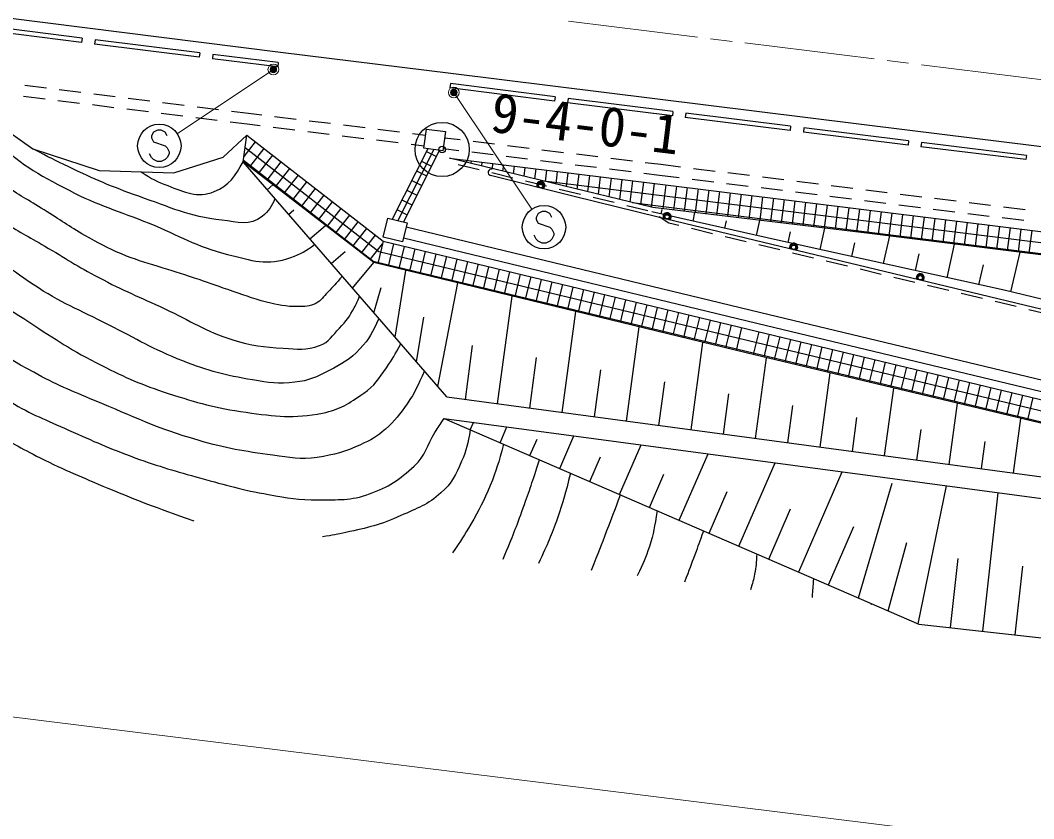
# Model space of a CAD drawing. Units: millimetres, scale not verified. Extents: x 40000 to 680000, y 20000 to 380000.
# Drawn here: x 171853 to 218568, y 241846 to 278667 of the extents above; entities that cross this region are included whole.
import ezdxf
from ezdxf.enums import TextEntityAlignment as Align

# ---------------------------------------------------------------- set-up
doc = ezdxf.new("R2010")
doc.units = ezdxf.units.MM
doc.header["$LTSCALE"] = 1000
doc.header["$PDMODE"] = 32
doc.header["$PDSIZE"] = 500
for name, color, linetype, lineweight in [('M-BGD', 7, 'Continuous', 25), ('M-BMK', 2, 'Continuous', 13), ('M-BMK-SRVR', 3, 'Continuous', 25), ('M-STR-HTXT', 7, 'Continuous', 13), ('M-STR-STRC', 7, 'Continuous', 25)]:
    doc.layers.add(name, color=color, linetype=linetype, lineweight=lineweight)
doc.styles.add('ＭＳ ゴシック', font='')
doc.styles.get('ＭＳ ゴシック').set_extended_font_data('MS Gothic')

msp = doc.modelspace()

# ---------------------------------------------------------------- linework, layer by layer
at = {"layer": 'M-BGD'}
for p, q in [((174676, 277648), (169843, 278251)), ((174700, 277847), (174676, 277648)), ((180104, 276968), (175276, 277570)), ((180129, 277166), (180104, 276968)), ((183722, 276518), (180710, 276888)), ((183746, 276717), (183722, 276518)), ((173055, 275528), (172062, 275651)), ((172993, 275032), (172000, 275155)), ((174642, 275330), (173650, 275454)), ((176230, 275132), (175238, 275256)), ((196482, 274931), (191660, 275545)), ((174580, 274834), (173588, 274958)), ((176168, 274636), (175176, 274760)), ((177818, 274934), (176825, 275058)), ((179405, 274737), (178413, 274860)), ((196507, 275130), (196482, 274931)), ((201914, 274259), (197082, 274854)), ((177756, 274438), (176764, 274562)), ((179344, 274240), (178351, 274364)), ((180993, 274539), (180001, 274662)), ((182372, 274367), (181589, 274465)), ((182982, 274292), (182372, 274367)), ((201938, 274457), (201914, 274259)), ((180931, 274043), (179939, 274166)), ((182311, 273871), (181527, 273968)), ((182918, 273796), (182311, 273871)), ((184569, 274095), (183577, 274218)), ((186157, 273899), (185165, 274021)), ((187745, 273702), (186753, 273825)), ((207338, 273586), (202507, 274182)), ((207362, 273784), (207338, 273586)), ((184506, 273599), (183513, 273722)), ((186094, 273403), (185101, 273525)), ((187682, 273206), (186689, 273329)), ((189333, 273505), (188341, 273628)), ((190538, 273356), (189929, 273432)), ((212776, 272909), (207950, 273511)), ((182683, 273060), (182159, 272386)), ((189270, 273009), (188277, 273132)), ((190473, 272861), (189865, 272936)), ((192129, 273147), (191415, 273234)), ((193717, 272952), (192724, 273073)), ((195305, 272756), (194312, 272878)), ((212801, 273108), (212776, 272909)), ((218208, 272239), (213367, 272833)), ((182213, 272793), (188373, 268000)), ((183078, 272753), (182419, 271906)), ((183473, 272446), (182815, 271601)), ((190637, 272745), (188997, 269500)), ((190911, 272709), (189257, 269436)), ((191184, 272673), (189516, 269373)), ((190572, 272614), (191036, 272380)), ((192065, 272651), (191349, 272739)), ((193653, 272456), (192661, 272578)), ((195241, 272260), (194249, 272382)), ((196893, 272561), (195900, 272683)), ((198481, 272366), (197488, 272488)), ((218232, 272437), (218208, 272239)), ((191519, 261297), (182125, 272132)), ((182137, 272219), (188169, 267525)), ((183867, 272139), (183211, 271296)), ((190346, 272168), (190810, 271934)), ((201008, 270030), (191641, 272303)), ((193006, 271766), (192034, 272002)), ((192137, 272242), (192130, 272185)), ((192634, 272181), (192619, 272066)), ((193130, 272120), (193109, 271947)), ((193626, 272059), (193598, 271829)), ((194122, 271998), (194087, 271710)), ((194619, 271937), (194576, 271591)), ((196829, 272065), (195837, 272187)), ((198418, 271870), (197425, 271992)), ((200069, 272171), (199076, 272293)), ((201379, 272010), (200664, 272098)), ((202289, 271897), (201379, 272010)), ((184262, 271832), (183608, 270991)), ((184657, 271525), (184004, 270687)), ((190120, 271722), (190585, 271487)), ((194561, 271389), (193589, 271625)), ((195115, 271876), (195065, 271472)), ((195611, 271815), (195554, 271354)), ((196107, 271753), (196043, 271235)), ((196604, 271692), (196533, 271116)), ((197100, 271631), (197022, 270998)), ((197596, 271570), (197511, 270879)), ((198092, 271509), (198000, 270760)), ((198589, 271448), (198489, 270642)), ((200006, 271675), (199013, 271797)), ((201317, 271514), (200601, 271602)), ((202228, 271401), (201317, 271514)), ((203877, 271700), (202885, 271823)), ((205465, 271502), (204472, 271626)), ((207053, 271305), (206060, 271428)), ((183238, 270849), (183499, 271075)), ((185051, 271218), (184400, 270382)), ((189895, 271276), (190359, 271041)), ((196116, 271012), (195144, 271248)), ((195856, 271281), (201064, 270639)), ((199085, 271387), (198978, 270523)), ((199581, 271326), (199468, 270404)), ((200077, 271265), (199957, 270286)), ((200574, 271204), (200446, 270167)), ((201070, 271142), (200935, 270048)), ((201605, 271076), (201468, 269975)), ((202102, 271014), (201965, 269916)), ((202598, 270952), (202461, 269857)), ((203816, 271203), (202823, 271327)), ((205403, 271006), (204411, 271129)), ((208640, 271108), (207648, 271231)), ((210228, 270910), (209236, 271034)), ((185446, 270911), (184797, 270077)), ((185840, 270604), (185193, 269772)), ((189669, 270829), (190133, 270595)), ((197670, 270634), (196699, 270870)), ((199225, 270257), (198253, 270493)), ((201064, 270639), (221046, 268146)), ((203094, 270890), (202958, 269797)), ((203590, 270828), (203454, 269738)), ((204086, 270766), (203951, 269679)), ((204582, 270704), (204447, 269619)), ((205079, 270642), (204943, 269560)), ((205575, 270580), (205440, 269501)), ((206071, 270518), (205936, 269441)), ((206991, 270809), (205999, 270932)), ((208579, 270612), (207587, 270735)), ((210167, 270414), (209174, 270538)), ((211816, 270713), (210824, 270836)), ((213404, 270516), (212411, 270639)), ((186235, 270297), (185589, 269467)), ((189444, 270383), (189908, 270149)), ((200780, 269880), (199808, 270116)), ((200070, 270258), (201018, 270141)), ((201018, 270141), (220984, 267650)), ((206567, 270457), (206433, 269382)), ((207063, 270395), (206929, 269323)), ((207559, 270333), (207426, 269263)), ((208055, 270271), (207922, 269204)), ((208552, 270209), (208419, 269145)), ((209048, 270147), (208915, 269085)), ((209544, 270085), (209412, 269026)), ((210040, 270023), (209908, 268967)), ((211755, 270217), (210762, 270340)), ((213342, 270020), (212350, 270143)), ((214992, 270319), (213999, 270442)), ((216579, 270121), (215587, 270245)), ((218167, 269924), (217175, 270047)), ((184220, 269715), (184464, 269927)), ((186630, 269990), (185986, 269162)), ((187024, 269683), (186382, 268857)), ((189218, 269937), (189682, 269702)), ((201744, 269312), (201305, 269606)), ((201402, 269736), (201446, 269933)), ((202864, 269405), (202953, 269798)), ((210536, 269961), (210405, 268907)), ((211032, 269899), (210901, 268848)), ((211529, 269837), (211397, 268787)), ((212025, 269776), (211894, 268725)), ((212521, 269714), (212390, 268663)), ((213017, 269652), (212886, 268601)), ((213513, 269590), (213382, 268540)), ((214930, 269822), (213938, 269946)), ((216518, 269625), (215526, 269748)), ((218106, 269428), (217113, 269551)), ((185203, 268582), (185926, 269208)), ((187419, 269376), (186778, 268552)), ((202203, 269202), (201744, 269312)), ((204327, 269073), (204406, 269422)), ((205790, 268742), (205948, 269440)), ((208719, 268090), (208938, 269083)), ((214009, 269528), (213878, 268478)), ((214505, 269466), (214374, 268416)), ((215002, 269404), (214871, 268354)), ((215498, 269342), (215367, 268292)), ((215994, 269280), (215863, 268231)), ((216490, 269218), (216359, 268169)), ((216986, 269156), (216855, 268107)), ((217482, 269095), (217351, 268045)), ((187813, 269069), (187174, 268248)), ((188208, 268762), (187571, 267943)), ((203758, 268826), (202786, 269061)), ((205313, 268450), (204341, 268685)), ((207254, 268413), (207363, 268910)), ((211648, 267443), (211930, 268720)), ((217979, 269033), (217848, 267984)), ((218475, 268971), (218344, 267922)), ((188528, 268359), (187967, 267638)), ((188578, 268474), (188331, 267450)), ((189064, 268357), (188817, 267332)), ((189550, 268240), (189303, 267214)), ((206869, 268075), (205897, 268310)), ((210183, 267767), (210324, 268405)), ((214577, 266796), (214920, 268348)), ((186185, 267448), (186824, 268002)), ((188377, 268008), (205360, 263916)), ((190036, 268123), (189789, 267096)), ((190522, 268005), (190275, 266978)), ((191008, 267888), (190760, 266860)), ((191494, 267771), (191246, 266742)), ((208424, 267699), (207452, 267934)), ((213113, 267120), (213284, 267896)), ((217506, 266144), (217946, 267971)), ((187168, 266315), (188155, 267493)), ((188176, 267542), (205315, 263412)), ((191980, 267654), (191732, 266624)), ((192466, 267537), (192218, 266507)), ((192953, 267420), (192704, 266389)), ((193439, 267303), (193190, 266271)), ((209979, 267324), (209007, 267558)), ((216042, 266473), (216245, 267391)), ((189133, 264048), (189629, 267135)), ((193925, 267186), (193676, 266153)), ((194411, 267068), (194162, 266035)), ((194897, 266951), (194648, 265917)), ((195383, 266834), (195133, 265799)), ((211535, 266948), (210562, 267183)), ((213091, 266576), (212118, 266808)), ((188151, 265182), (188487, 266338)), ((191098, 261782), (192023, 266554)), ((195869, 266717), (195619, 265681)), ((196355, 266600), (196105, 265563)), ((196841, 266483), (196591, 265445)), ((197327, 266366), (197077, 265327)), ((214647, 266204), (213674, 266436)), ((193856, 260983), (194522, 265947)), ((197813, 266249), (197563, 265209)), ((198299, 266131), (198049, 265091)), ((198786, 266014), (198535, 264973)), ((199272, 265897), (199020, 264855)), ((216203, 265832), (215230, 266064)), ((199758, 265780), (199506, 264737)), ((200244, 265663), (199992, 264619)), ((200730, 265546), (200478, 264501)), ((201216, 265429), (200964, 264383)), ((217759, 265460), (216786, 265692)), ((190116, 262915), (190454, 264978)), ((196829, 260584), (197454, 265235)), ((201702, 265312), (201450, 264265)), ((202188, 265194), (201936, 264147)), ((202674, 265077), (202422, 264029)), ((203160, 264960), (202907, 263911)), ((219315, 265088), (218343, 265320)), ((199803, 260185), (200385, 264523)), ((203646, 264843), (203393, 263793)), ((204133, 264726), (203879, 263675)), ((204619, 264609), (204365, 263557)), ((205105, 264492), (204851, 263439)), ((205891, 264303), (205638, 263249)), ((206377, 264186), (206124, 263133)), ((206863, 264069), (206610, 263017)), ((207349, 263952), (207097, 262901)), ((192369, 261183), (192702, 263665)), ((202776, 259786), (203316, 263811)), ((205360, 263916), (229689, 258070)), ((207835, 263835), (207583, 262786)), ((208322, 263719), (208070, 262670)), ((208808, 263602), (208556, 262554)), ((209294, 263485), (209042, 262438)), ((195343, 260783), (195655, 263109)), ((205315, 263412), (229572, 257584)), ((205749, 259387), (206248, 263104)), ((209780, 263368), (209529, 262322)), ((210266, 263251), (210015, 262206)), ((210752, 263134), (210502, 262090)), ((211239, 263018), (210988, 261974)), ((198316, 260384), (198607, 262554)), ((211725, 262901), (211474, 261858)), ((212211, 262784), (211961, 261742)), ((212697, 262667), (212447, 261627)), ((213183, 262550), (212933, 261511)), ((208723, 258988), (209181, 262405)), ((213669, 262434), (213420, 261395)), ((214156, 262317), (213906, 261279)), ((214642, 262200), (214393, 261163)), ((215128, 262083), (214879, 261047)), ((201289, 259985), (201559, 261998)), ((211696, 258589), (212114, 261706)), ((215614, 261966), (215365, 260931)), ((216100, 261849), (215852, 260815)), ((216586, 261733), (216338, 260699)), ((217073, 261616), (216824, 260583)), ((191519, 261297), (241925, 254531)), ((204263, 259586), (204512, 261445)), ((217559, 261499), (217311, 260467)), ((218045, 261382), (217797, 260352)), ((218531, 261265), (218284, 260236)), ((207236, 259187), (207465, 260896)), ((214669, 258189), (215047, 261007)), ((191386, 260306), (241792, 253540)), ((210209, 258788), (210418, 260347)), ((217643, 257790), (217981, 260308)), ((192594, 259782), (192752, 260147)), ((193970, 259186), (194287, 259916)), ((213183, 258389), (213372, 259798)), ((195347, 258590), (195673, 259344)), ((196723, 257994), (197376, 259502)), ((199476, 256802), (200466, 259087)), ((216156, 257990), (216325, 259249)), ((198100, 257398), (198595, 258540)), ((202229, 255609), (203556, 258672)), ((204982, 254417), (206645, 258257)), ((200853, 256205), (201516, 257737)), ((207735, 253225), (209735, 257843)), ((210488, 252032), (212042, 257316)), ((213241, 250840), (214554, 257196)), ((203605, 255013), (204437, 256933)), ((216219, 250496), (216932, 256877)), ((206358, 253821), (207358, 256130)), ((209111, 252629), (210280, 255326)), ((211864, 251436), (212725, 254578)), ((214728, 250663), (215085, 253853)), ((217710, 250330), (218063, 253487))]:
    msp.add_line(p, q, dxfattribs=at)
for points in [[(174700, 277847), (169867, 278450), (169843, 278251)], [(180129, 277166), (175301, 277768), (175276, 277570)], [(183746, 276717), (180734, 277087), (180710, 276888)], [(196507, 275130), (191686, 275744), (191660, 275545)], [(169135, 275077), (172437, 272737), (175488, 271732), (178929, 271631), (181210, 272349), (182289, 273368)], [(201938, 274457), (197106, 275052), (197082, 274854)], [(207362, 273784), (202531, 274380), (202507, 274182)], [(250948, 253358), (241925, 254531), (226181, 258354), (205308, 263328), (188155, 267493), (182125, 272132), (182289, 273368)], [(182289, 273368), (188578, 268474), (205405, 264419), (229807, 258556), (250948, 253358)], [(212801, 273108), (207975, 273709), (207950, 273511)], [(218232, 272437), (213391, 273031), (213367, 272833)], [(191641, 272303), (201109, 271138), (221107, 268642), (241070, 266149), (250060, 265030)], [(250060, 265030), (249915, 263975), (240988, 265085), (220978, 267594), (210993, 268837), (201008, 270030)], [(287968, 243848), (278042, 249219), (273939, 251145), (270075, 252385), (258362, 255246), (254847, 256166), (251842, 257831), (235654, 261765), (217204, 266216), (206752, 268524), (200961, 269836)], [(189635, 269145), (206367, 265104), (224745, 260691), (238196, 257459), (251100, 254343), (252664, 252922), (270151, 248713), (273904, 247350), (282411, 242867)], [(189511, 268640), (206245, 264598), (224623, 260186), (238075, 256953), (250849, 253868), (252412, 252448), (270001, 248214), (273693, 246873), (280952, 243048)], [(191386, 260306), (213275, 250825), (269064, 244592), (273281, 245560)]]:
    msp.add_lwpolyline(points, dxfattribs=at)
for points in [[(191453, 273530), (191338, 272652), (190460, 272768), (190576, 273646)], [(188803, 269548), (189681, 269332), (189465, 268454), (188587, 268670)]]:
    msp.add_lwpolyline(points, close=True, dxfattribs=at)
for points, knots in [([(169135, 275077), (169727, 274194), (169985, 273900), (170628, 273233), (171774, 272043), (172642, 271592), (174105, 270825), (175487, 270100), (176353, 269889), (177800, 269303), (179202, 268735), (179933, 268244), (181400, 267873), (182511, 267591), (183262, 267318), (184330, 267733), (184783, 267909), (185013, 268009), (185419, 268332)], [0, 0, 0, 0, 1, 1, 1, 2, 2, 2, 3, 3, 3, 4, 4, 4, 5, 5, 5, 6, 6, 6, 6]), ([(167540, 273841), (167911, 273003), (168020, 272740), (168416, 272083), (168753, 271522), (168916, 271178), (169367, 270704), (169928, 270114), (170345, 269892), (171013, 269428), (171750, 268917), (172212, 268707), (172984, 268251), (173951, 267680), (174477, 267330), (175469, 266803), (176631, 266187), (177320, 265919), (178512, 265364), (179734, 264796), (180365, 264336), (181648, 263927), (182527, 263647), (183058, 263609), (183978, 263545), (184631, 263500), (185036, 263435), (185649, 263664), (186095, 263831), (186234, 264126), (186566, 264469), (186881, 264795), (187036, 265008), (187248, 265409), (187355, 265611), (187396, 265690), (187492, 265941)], [0, 0, 0, 0, 1, 1, 1, 2, 2, 2, 3, 3, 3, 4, 4, 4, 5, 5, 5, 6, 6, 6, 7, 7, 7, 8, 8, 8, 9, 9, 9, 10, 10, 10, 11, 11, 11, 12, 12, 12, 12]), ([(186697, 266858), (186386, 266505), (186301, 266405), (186028, 266133), (185819, 265924), (185745, 265742), (185479, 265613), (185181, 265469), (184976, 265461), (184645, 265461), (184075, 265461), (183755, 265536), (183201, 265670), (182493, 265842), (182117, 266016), (181426, 266247), (180822, 266449), (180489, 266580), (179884, 266780), (179230, 266996), (178857, 267095), (178203, 267311), (177543, 267529), (177160, 267616), (176521, 267889), (175842, 268179), (175477, 268380), (174835, 268745), (174082, 269172), (173691, 269463), (172957, 269924), (172224, 270384), (171777, 270589), (171080, 271102), (170614, 271445), (170367, 271660), (169950, 272060), (169579, 272416), (169404, 272648), (169051, 273022), (168618, 273482), (168480, 273626), (167936, 274194)], [0, 0, 0, 0, 1, 1, 1, 2, 2, 2, 3, 3, 3, 4, 4, 4, 5, 5, 5, 6, 6, 6, 7, 7, 7, 8, 8, 8, 9, 9, 9, 10, 10, 10, 11, 11, 11, 12, 12, 12, 13, 13, 13, 14, 14, 14, 14]), ([(188381, 264916), (188084, 264263), (187950, 263982), (187510, 263508), (187048, 263010), (186688, 262823), (186085, 262509), (185510, 262210), (185158, 262046), (184514, 261974), (183754, 261888), (183313, 261952), (182560, 262082), (181276, 262304), (180554, 262484), (179340, 262961), (177958, 263504), (177244, 263951), (175922, 264626), (174554, 265325), (173731, 265625), (172454, 266477), (171230, 267294), (170580, 267813), (169490, 268800), (168824, 269404), (168432, 269736), (167884, 270448), (167420, 271050), (167186, 271409), (166790, 272057), (166617, 272340), (166557, 272435), (166358, 272789)], [0, 0, 0, 0, 1, 1, 1, 2, 2, 2, 3, 3, 3, 4, 4, 4, 5, 5, 5, 6, 6, 6, 7, 7, 7, 8, 8, 8, 9, 9, 9, 10, 10, 10, 11, 11, 11, 11]), ([(183587, 270445), (183446, 270080), (183303, 269872), (182999, 269617), (182442, 269149), (181866, 269364), (181143, 269449), (179598, 269629), (178783, 270034), (177315, 270550), (176024, 271004), (175320, 271318), (174085, 271909), (173435, 272220), (173215, 272325), (172437, 272737)], [0, 0, 0, 0, 1, 1, 1, 2, 2, 2, 3, 3, 3, 4, 4, 4, 5, 5, 5, 5]), ([(177430, 271675), (177931, 271339), (178146, 271232), (178647, 271042), (179436, 270743), (180006, 270451), (180789, 270766), (181481, 271044), (181769, 271499), (182125, 272132)], [0, 0, 0, 0, 1, 1, 1, 2, 2, 2, 3, 3, 3, 3]), ([(165134, 271700), (166000, 270397), (166256, 269982), (167117, 268995), (167809, 268202), (168201, 267752), (169006, 267073), (170196, 266069), (170944, 265604), (172249, 264754), (173519, 263927), (174226, 263445), (175579, 262762), (176748, 262173), (177422, 261866), (178667, 261463), (180040, 261018), (180828, 260788), (182259, 260590), (183625, 260402), (184438, 260284), (185791, 260553), (186595, 260713), (187008, 260999), (187682, 261466), (188189, 261817), (188376, 262141), (188732, 262644), (189023, 263055), (189119, 263225), (189390, 263752)], [0, 0, 0, 0, 1, 1, 1, 2, 2, 2, 3, 3, 3, 4, 4, 4, 5, 5, 5, 6, 6, 6, 7, 7, 7, 8, 8, 8, 9, 9, 9, 10, 10, 10, 10]), ([(190481, 262494), (190168, 261782), (190066, 261534), (189687, 260986), (189344, 260489), (189136, 260209), (188684, 259809), (188287, 259458), (188015, 259313), (187533, 259094), (186796, 258757), (186344, 258636), (185544, 258505), (184755, 258375), (184291, 258506), (183498, 258612), (182136, 258793), (181368, 258918), (180048, 259301), (178132, 259857), (177123, 260368), (175280, 261131), (174162, 261594), (173533, 261855), (172471, 262435), (170778, 263358), (169841, 263940), (168385, 265205), (167170, 266259), (166593, 266979), (165641, 268275), (164964, 269197), (164730, 269552), (164043, 270728)], [0, 0, 0, 0, 1, 1, 1, 2, 2, 2, 3, 3, 3, 4, 4, 4, 5, 5, 5, 6, 6, 6, 7, 7, 7, 8, 8, 8, 9, 9, 9, 10, 10, 10, 11, 11, 11, 11]), ([(163104, 269893), (163623, 269066), (163771, 268842), (164223, 268186), (164855, 267268), (165232, 266767), (165932, 265900), (166539, 265146), (166866, 264708), (167552, 264025), (168134, 263444), (168493, 263150), (169143, 262646), (169991, 261986), (170476, 261622), (171398, 261070), (172398, 260472), (173021, 260249), (174083, 259770), (175262, 259239), (175923, 258936), (177139, 258496), (178305, 258075), (178973, 257878), (180169, 257553), (181383, 257222), (182060, 257010), (183300, 256797), (184183, 256645), (184685, 256541), (185580, 256554), (186510, 256567), (187073, 256503), (187946, 256823), (188840, 257151), (189316, 257466), (190017, 258111), (190540, 258591), (190587, 259061), (190968, 259659), (191130, 259912), (191181, 259994), (191386, 260306)], [0, 0, 0, 0, 1, 1, 1, 2, 2, 2, 3, 3, 3, 4, 4, 4, 5, 5, 5, 6, 6, 6, 7, 7, 7, 8, 8, 8, 9, 9, 9, 10, 10, 10, 11, 11, 11, 12, 12, 12, 13, 13, 13, 14, 14, 14, 14]), ([(162283, 267966), (162888, 266805), (163074, 266435), (163709, 265536), (164292, 264711), (164665, 264279), (165351, 263538), (166095, 262734), (166507, 262263), (167385, 261608), (168526, 260757), (169277, 260443), (170513, 259736), (171385, 259238), (171863, 258939), (172763, 258491), (173958, 257897), (174652, 257612), (175883, 257095), (177411, 256452), (177935, 256271), (179847, 255579)], [0, 0, 0, 0, 1, 1, 1, 2, 2, 2, 3, 3, 3, 4, 4, 4, 5, 5, 5, 6, 6, 6, 7, 7, 7, 7]), ([(192595, 259782), (192483, 259122), (192429, 258871), (192198, 258331), (191930, 257706), (191752, 257327), (191245, 256875), (190626, 256325), (190158, 256165), (189402, 255824), (188455, 255397), (187875, 255264), (186859, 255046), (186441, 254956), (186293, 254921), (185782, 254843)], [0, 0, 0, 0, 1, 1, 1, 2, 2, 2, 3, 3, 3, 4, 4, 4, 5, 5, 5, 5]), ([(194128, 259118), (193887, 258220), (193811, 257937), (193515, 257214), (193218, 256490), (193007, 256101), (192614, 255424), (192306, 254894), (192190, 254713), (191772, 254101)], [0, 0, 0, 0, 1, 1, 1, 2, 2, 2, 3, 3, 3, 3]), ([(194111, 253811), (194574, 254944), (194701, 255249), (195039, 256185), (195349, 257044), (195442, 257332), (195782, 258401)], [0, 0, 0, 0, 1, 1, 1, 2, 2, 2, 2]), ([(197216, 257780), (196968, 256798), (196893, 256508), (196616, 255714), (196323, 254873), (196187, 254585), (195740, 253609)], [0, 0, 0, 0, 1, 1, 1, 2, 2, 2, 2]), ([(198180, 253307), (198532, 254189), (198623, 254416), (198897, 255131), (199143, 255775), (199220, 255981), (199515, 256785)], [0, 0, 0, 0, 1, 1, 1, 2, 2, 2, 2]), ([(201204, 256053), (201085, 255281), (201053, 255027), (200850, 254397), (200675, 253853), (200585, 253653), (200293, 253045)], [0, 0, 0, 0, 1, 1, 1, 2, 2, 2, 2]), ([(202484, 252773), (202719, 253386), (202779, 253543), (202962, 254038), (203118, 254460), (203167, 254595), (203356, 255121)], [0, 0, 0, 0, 1, 1, 1, 2, 2, 2, 2]), ([(205801, 254062), (205776, 253627), (205772, 253490), (205703, 253131), (205646, 252841), (205617, 252735), (205512, 252398)], [0, 0, 0, 0, 1, 1, 1, 2, 2, 2, 2])]:
    msp.add_open_spline(points, degree=3, knots=knots, dxfattribs=at)
for points in [[(208367, 252044), (208397, 252485), (208397, 252485), (208427, 252925)], [(211081, 251776), (211071, 251743), (211071, 251743), (211061, 251710)]]:
    msp.add_open_spline(points, degree=3, dxfattribs=at)
at = {"layer": 'M-BMK'}
for p, q in [((197119, 278630), (203073, 277892)), ((203669, 277818), (204661, 277695)), ((205256, 277621), (211211, 276883)), ((211806, 276809), (212799, 276686)), ((213394, 276613), (219349, 275875))]:
    msp.add_line(p, q, dxfattribs=at)
at = {"layer": 'M-BMK-SRVR'}
for radius in [1250, 150]:
    msp.add_circle((191299, 272708), radius, dxfattribs=at)
at = {"layer": 'M-STR-HTXT'}
for p, q in [((183519, 276399), (179092, 273425)), ((191836, 275336), (195430, 269960)), ((111951, 253918), (377284, 221032))]:
    msp.add_line(p, q, dxfattribs=at)
for centre, radius in [((183519, 276399), 150), ((183519, 276399), 120), ((183519, 276399), 90), ((183519, 276399), 60), ((183519, 276399), 30), ((183519, 276399), 20), ((191836, 275336), 150), ((191836, 275336), 120), ((191836, 275336), 90), ((191836, 275336), 60), ((191836, 275336), 30), ((191836, 275336), 20)]:
    msp.add_circle(centre, radius, dxfattribs=at)
for p in [(183519, 276399), (191836, 275336)]:
    msp.add_point(p, dxfattribs=at)
at = {"layer": 'M-STR-STRC'}
for p, q in [((177990, 273513), (177899, 273331)), ((177899, 273331), (177899, 273240)), ((178172, 273604), (177990, 273513)), ((178354, 273604), (178172, 273604)), ((178535, 273513), (178354, 273604)), ((178626, 273331), (178535, 273513)), ((177899, 273240), (177990, 273058)), ((177990, 273058), (178535, 272876)), ((178535, 272876), (178626, 272786)), ((177899, 272331), (177808, 272513)), ((178626, 272786), (178717, 272604)), ((178717, 272513), (178626, 272331)), ((178717, 272604), (178717, 272513)), ((177990, 272240), (177899, 272331)), ((178172, 272149), (177990, 272240)), ((178354, 272149), (178172, 272149)), ((178535, 272240), (178354, 272149)), ((178626, 272331), (178535, 272240)), ((195721, 269759), (195630, 269577)), ((195630, 269577), (195630, 269486)), ((195903, 269850), (195721, 269759)), ((196085, 269850), (195903, 269850)), ((196267, 269759), (196085, 269850)), ((196358, 269577), (196267, 269759)), ((195630, 269486), (195721, 269304)), ((195721, 269304), (196267, 269123)), ((196267, 269123), (196358, 269032)), ((195630, 268577), (195539, 268759)), ((196358, 269032), (196449, 268850)), ((196449, 268759), (196358, 268577)), ((196449, 268850), (196449, 268759)), ((195721, 268486), (195630, 268577)), ((195903, 268395), (195721, 268486)), ((196085, 268395), (195903, 268395)), ((196267, 268486), (196085, 268395)), ((196358, 268577), (196267, 268486))]:
    msp.add_line(p, q, dxfattribs=at)
for points in [[(104189, 287082), (110247, 286366), (115673, 285695), (134165, 283388), (155352, 280749), (169325, 279018), (183841, 277198), (191692, 276225), (212861, 273593), (234591, 270906), (256292, 268210), (272584, 266207), (289450, 264121), (305141, 262189), (316020, 260848), (322109, 260093), (332358, 258839), (341341, 257732)], [(287468, 243807), (277845, 248950), (274206, 250658), (270457, 251984), (266534, 252980), (258872, 254742), (255029, 255754), (251423, 257480), (247648, 258468), (236035, 261243), (220562, 264940), (201258, 269588), (197391, 270543), (193533, 271506)]]:
    msp.add_lwpolyline(points, dxfattribs=at)
for centre, radius in [((178263, 272876), 1000), ((195845, 271045), 100), ((195994, 269123), 1000), ((201669, 269605), 112), ((201669, 269605), 100), ((207502, 268200), 112), ((207502, 268200), 100), ((213335, 266796), 112), ((213335, 266796), 100)]:
    msp.add_circle(centre, radius, dxfattribs=at)
for centre, radius, start, end in [((193569, 271652), 150, 75.9819, 255.9819), ((195845, 271045), 188, 309.112, 202.8518), ((195845, 271045), 150, 297.3916, 214.5723), ((195845, 271045), 112, 255.982, 255.9819), ((201669, 269605), 188, 309.5937, 203.3335), ((201669, 269605), 150, 297.8732, 215.0539), ((207502, 268200), 188, 309.5937, 203.3335), ((207502, 268200), 150, 297.8732, 215.0539), ((213335, 266796), 188, 309.5937, 203.3335), ((213335, 266796), 150, 297.8732, 215.0539)]:
    msp.add_arc(centre, radius, start, end, dxfattribs=at)

# ---------------------------------------------------------------- texts
at = {"layer": 'M-STR-HTXT', "style": 'ＭＳ ゴシック'}
msp.add_text('9-4-0-1', height=1833, rotation=352.986, dxfattribs=at).set_placement((193404, 272990), align=Align.BOTTOM_LEFT)

doc.saveas('drawing.dxf')
